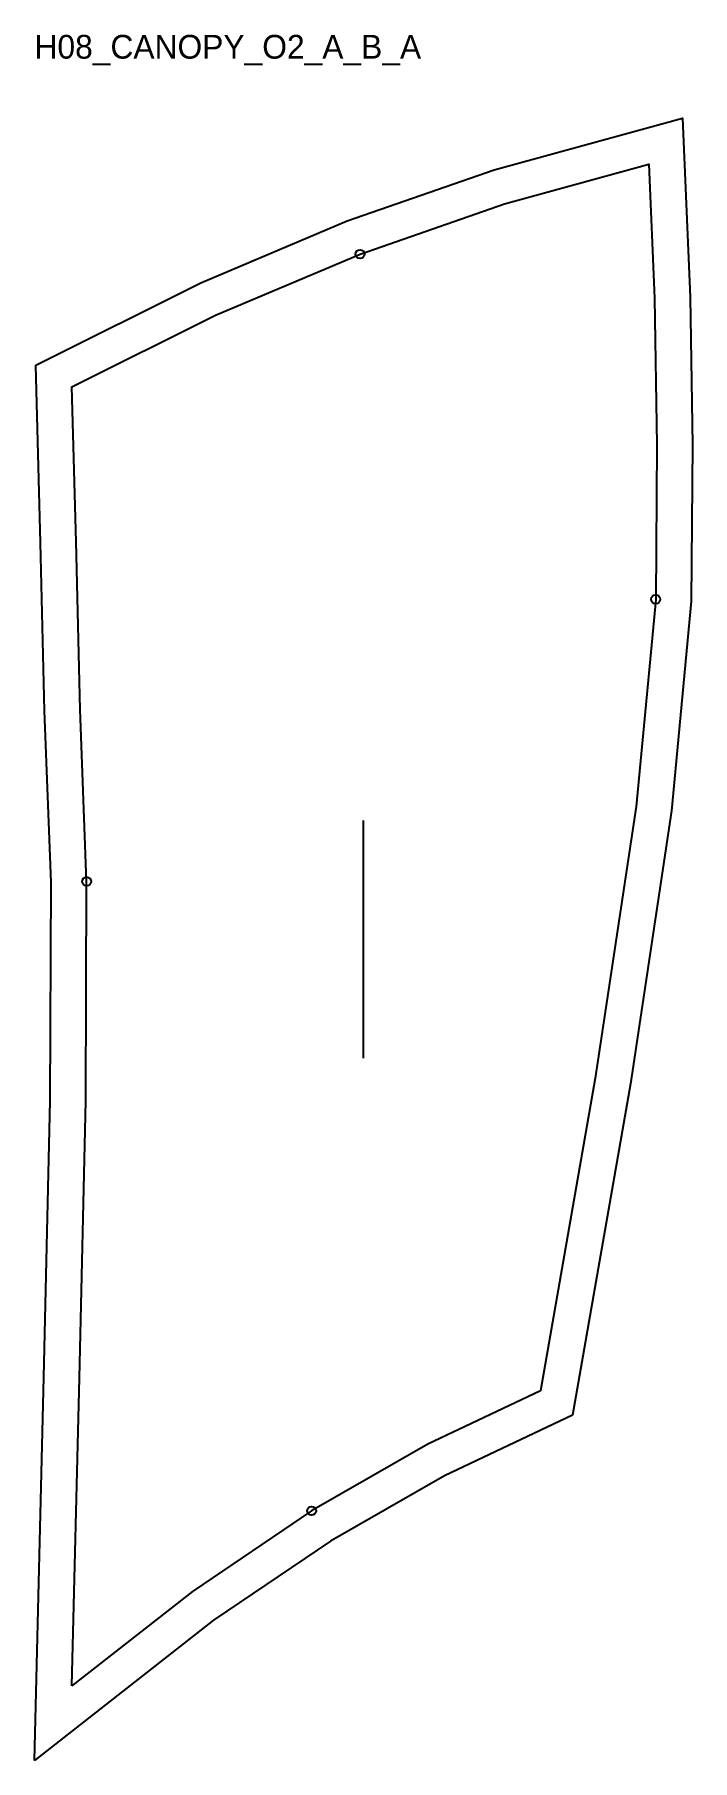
# Model space of a CAD drawing. Header units: millimetres. Extents: x -13 to 209, y -25 to 556.
import ezdxf

# ---------------------------------------------------------------- set-up
doc = ezdxf.new("R2010")
doc.units = ezdxf.units.MM
for name, color, linetype in [('CUT', 1, 'Continuous'), ('GRAIN', 3, 'Continuous'), ('ID', 7, 'Continuous'), ('NOTCH', 2, 'Continuous'), ('SEAM', 5, 'Continuous')]:
    doc.layers.add(name, color=color, linetype=linetype)

msp = doc.modelspace()

# ---------------------------------------------------------------- linework, layer by layer
at = {"layer": 'CUT'}
msp.add_lwpolyline([(-12.61, -25.13), (-9.51, 103.99), (-7.29, 197.05), (-7.05, 270.72), (-9.21, 328.43), (-10.54, 384.97), (-12.21, 444.82), (43.36, 472.59), (92.72, 493.42), (142.15, 510.56), (205.59, 528.05), (208.25, 467.68), (209, 418.02), (208.59, 365.31), (201.9, 294.68), (188.11, 202.78), (168.61, 91.16), (125.46, 70.78), (87.07, 48.76), (47.68, 22.12), (-12.61, -25.13)], close=True, dxfattribs=at)
at = {"layer": 'GRAIN'}
msp.add_line((98.19, 211.46), (98.19, 291.46), dxfattribs=at)
at = {"layer": 'NOTCH'}
for centre in [(97.02, 482.21), (196.6, 365.93), (4.95, 270.93), (80.71, 58.95)]:
    msp.add_circle(centre, 1.5, dxfattribs=at)
at = {"layer": 'SEAM'}
msp.add_lwpolyline([(0, 0), (2.49, 103.71), (4.71, 196.88), (4.95, 270.93), (2.78, 328.79), (1.46, 385.28), (0, 437.51), (48.38, 461.68), (97.02, 482.21), (145.72, 499.1), (194.27, 512.48), (196.25, 467.33), (197, 417.98), (196.6, 365.93), (189.98, 296.14), (176.26, 204.71), (157.86, 99.35), (119.9, 81.43), (80.71, 58.95), (40.61, 31.82)], close=True, dxfattribs=at)

# ---------------------------------------------------------------- texts
at = {"layer": 'ID'}
msp.add_text('H08_CANOPY_O2_A_B_A', height=8, dxfattribs=at).set_placement((-12.61, 548.05))

doc.saveas('drawing.dxf')
